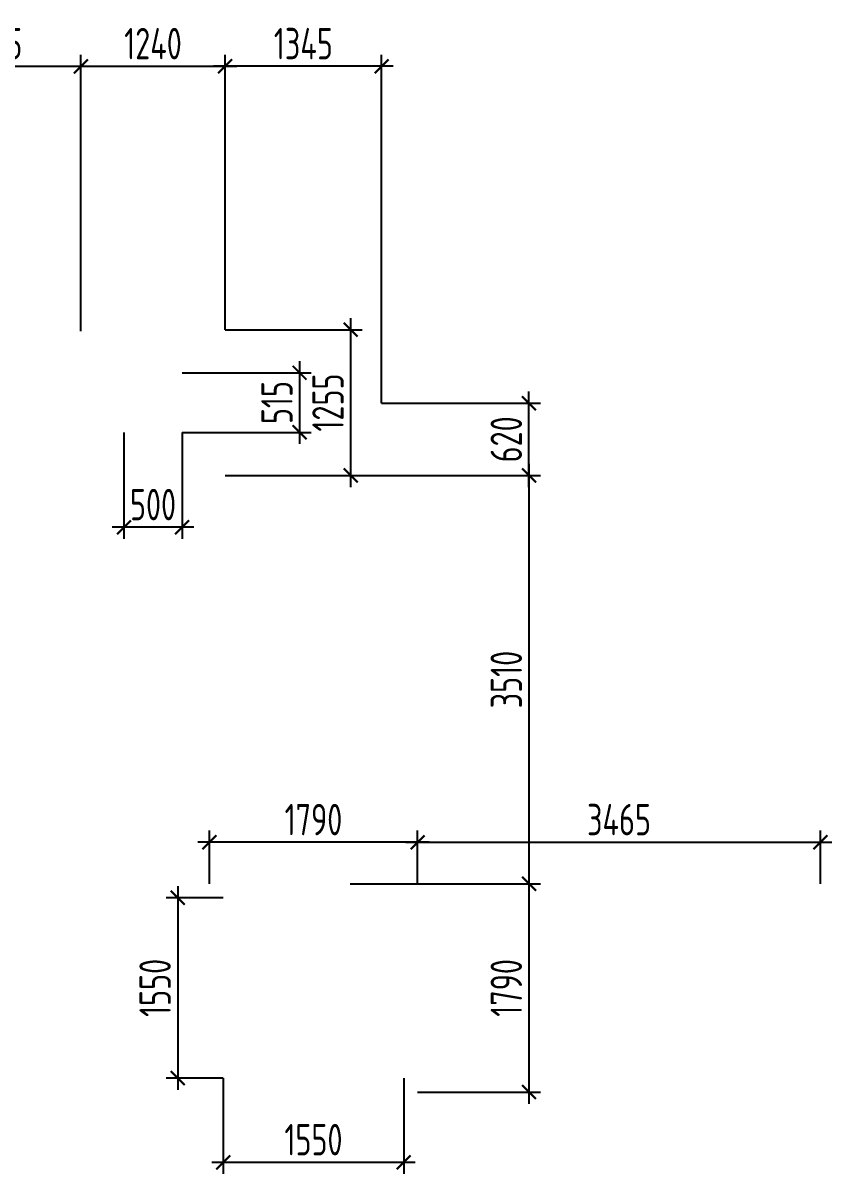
# Model space of a CAD drawing. Header units: millimetres. Extents: x -350007 to 536090, y -888 to 198380.
# Drawn here: x 475358 to 482314, y 102665 to 112560 of the extents above; entities that cross this region are included whole.
import ezdxf

# ---------------------------------------------------------------- set-up
doc = ezdxf.new("R2010")
doc.units = ezdxf.units.MM
doc.layers.add('АР_Размеры нов.', color=15, linetype='Continuous', lineweight=0)
doc.styles.add('ISOCPEUR', font='isocpeur.ttf', dxfattribs={"width": 0.7})
doc.dimstyles.new('R_100', dxfattribs={"dimtxt": 270, "dimasz": 120, "dimexe": 100, "dimexo": 0, "dimgap": 60, "dimtad": 1, "dimdec": 0, "dimrnd": 5, "dimzin": 0, "dimdsep": 46, "dimtxsty": 'ISOCPEUR', "dimblk": 'ARCHTICK', "dimcen": 0, "dimdle": 100, "dimclrd": 256, "dimclre": 256, "dimclrt": 256, "dimadec": 0, "dimazin": 0, "dimtfac": 2, "dimtdec": 0, "dimtofl": 0, "dimtmove": 1, "dimatfit": 3, "dimfxl": 1, "dimtvp": 3, "dimtolj": 1, "dimtzin": 0, "dimarcsym": 0})

# ---------------------------------------------------------------- blocks, each defined once
blk = doc.blocks.new('_ArchTick')
at = {"color": 0, "linetype": 'ByBlock', "const_width": 0.15}
blk.add_lwpolyline([(-0.5, -0.5), (0.5, 0.5)], dxfattribs=at)
blk = doc.blocks.new('*D3222')
at = {"layer": 'Defpoints', "color": 0, "transparency": 16777216}
for p in [(475855.7, 112187.6), (475855.7, 109909.3), (474348.3, 109770.3)]:
    blk.add_point(p, dxfattribs=at)
at = {"layer": 'АР_Размеры нов.', "lineweight": -2, "transparency": 16777216}
for p, q in [((474348.3, 109770.3), (474348.3, 112287.6)), ((475855.7, 109909.3), (475855.7, 112287.6)), ((474248.3, 112187.6), (475955.7, 112187.6))]:
    blk.add_line(p, q, dxfattribs=at)
at = {"layer": 'АР_Размеры нов.', "lineweight": -2, "transparency": 16777216, "xscale": 120, "yscale": 120, "zscale": 120, "rotation": 180}
blk.add_blockref('_ArchTick', (474348.3, 112187.6), dxfattribs=at)
at = {"layer": 'АР_Размеры нов.', "lineweight": -2, "transparency": 16777216, "xscale": 120, "yscale": 120, "zscale": 120}
blk.add_blockref('_ArchTick', (475855.7, 112187.6), dxfattribs=at)
at = {"layer": 'АР_Размеры нов.', "transparency": 16777216, "insert": (475102, 112382.6), "char_height": 270, "attachment_point": 5, "style": 'ISOCPEUR'}
blk.add_mtext('\\A1;1505', dxfattribs=at)
blk = doc.blocks.new('*D3223')
at = {"layer": 'Defpoints', "color": 0, "transparency": 16777216}
for p in [(477095.7, 112187.6), (475855.7, 109909.3), (477095.7, 109923.2)]:
    blk.add_point(p, dxfattribs=at)
at = {"layer": 'АР_Размеры нов.', "lineweight": -2, "transparency": 16777216}
for p, q in [((475855.7, 109909.3), (475855.7, 112287.6)), ((477095.7, 109923.2), (477095.7, 112287.6)), ((475755.7, 112187.6), (477195.7, 112187.6))]:
    blk.add_line(p, q, dxfattribs=at)
at = {"layer": 'АР_Размеры нов.', "lineweight": -2, "transparency": 16777216, "xscale": 120, "yscale": 120, "zscale": 120, "rotation": 180}
blk.add_blockref('_ArchTick', (475855.7, 112187.6), dxfattribs=at)
at = {"layer": 'АР_Размеры нов.', "lineweight": -2, "transparency": 16777216, "xscale": 120, "yscale": 120, "zscale": 120}
blk.add_blockref('_ArchTick', (477095.7, 112187.6), dxfattribs=at)
at = {"layer": 'АР_Размеры нов.', "transparency": 16777216, "insert": (476475.7, 112382.6), "char_height": 270, "attachment_point": 5, "style": 'ISOCPEUR'}
blk.add_mtext('\\A1;1240', dxfattribs=at)
blk = doc.blocks.new('*D3225')
at = {"layer": 'Defpoints', "color": 0, "transparency": 16777216}
for p in [(482214.1, 105516.3), (478751.1, 105160), (482214.1, 105160)]:
    blk.add_point(p, dxfattribs=at)
at = {"layer": 'АР_Размеры нов.', "lineweight": -2, "transparency": 16777216}
for p, q in [((478751.1, 105160), (478751.1, 105616.3)), ((482214.1, 105160), (482214.1, 105616.3)), ((478651.1, 105516.3), (482314.1, 105516.3))]:
    blk.add_line(p, q, dxfattribs=at)
at = {"layer": 'АР_Размеры нов.', "lineweight": -2, "transparency": 16777216, "xscale": 120, "yscale": 120, "zscale": 120, "rotation": 180}
blk.add_blockref('_ArchTick', (478751.1, 105516.3), dxfattribs=at)
at = {"layer": 'АР_Размеры нов.', "lineweight": -2, "transparency": 16777216, "xscale": 120, "yscale": 120, "zscale": 120}
blk.add_blockref('_ArchTick', (482214.1, 105516.3), dxfattribs=at)
at = {"layer": 'АР_Размеры нов.', "transparency": 16777216, "insert": (480482.6, 105711.3), "char_height": 270, "attachment_point": 5, "style": 'ISOCPEUR'}
blk.add_mtext('\\A1;3465', dxfattribs=at)
blk = doc.blocks.new('*D3226')
at = {"layer": 'Defpoints', "color": 0, "transparency": 16777216}
for p in [(476960.1, 105516.3), (476960.1, 105160), (478751.1, 105160)]:
    blk.add_point(p, dxfattribs=at)
at = {"layer": 'АР_Размеры нов.', "lineweight": -2, "transparency": 16777216}
for p, q in [((476960.1, 105160), (476960.1, 105616.3)), ((478751.1, 105160), (478751.1, 105616.3)), ((478851.1, 105516.3), (476860.1, 105516.3))]:
    blk.add_line(p, q, dxfattribs=at)
at = {"layer": 'АР_Размеры нов.', "lineweight": -2, "transparency": 16777216, "xscale": 120, "yscale": 120, "zscale": 120, "rotation": 180}
blk.add_blockref('_ArchTick', (476960.1, 105516.3), dxfattribs=at)
at = {"layer": 'АР_Размеры нов.', "lineweight": -2, "transparency": 16777216, "xscale": 120, "yscale": 120, "zscale": 120}
blk.add_blockref('_ArchTick', (478751.1, 105516.3), dxfattribs=at)
at = {"layer": 'АР_Размеры нов.', "transparency": 16777216, "insert": (477855.6, 105711.3), "char_height": 270, "attachment_point": 5, "style": 'ISOCPEUR'}
blk.add_mtext('\\A1;1790', dxfattribs=at)
blk = doc.blocks.new('*D3227')
at = {"layer": 'Defpoints', "color": 0, "transparency": 16777216}
for p in [(478751.1, 105160), (478751.1, 103369), (479708.7, 103369)]:
    blk.add_point(p, dxfattribs=at)
at = {"layer": 'АР_Размеры нов.', "lineweight": -2, "transparency": 16777216}
for p, q in [((479708.7, 105260), (479708.7, 103269)), ((478751.1, 105160), (479808.7, 105160)), ((478751.1, 103369), (479808.7, 103369))]:
    blk.add_line(p, q, dxfattribs=at)
at = {"layer": 'АР_Размеры нов.', "lineweight": -2, "transparency": 16777216, "xscale": 120, "yscale": 120, "zscale": 120}
for p, rotation in [((479708.7, 105160), 90), ((479708.7, 103369), 270)]:
    blk.add_blockref('_ArchTick', p, dxfattribs=dict(at, rotation=rotation))
at = {"layer": 'АР_Размеры нов.', "transparency": 16777216, "insert": (479513.7, 104264.5), "char_height": 270, "attachment_point": 5, "rotation": 90, "style": 'ISOCPEUR'}
blk.add_mtext('\\A1;1790', dxfattribs=at)
blk = doc.blocks.new('*D3363')
at = {"layer": 'Defpoints', "color": 0, "transparency": 16777216}
for p in [(477080.1, 103489), (478631.1, 103489), (477080.1, 102764.6)]:
    blk.add_point(p, dxfattribs=at)
at = {"layer": 'АР_Размеры нов.', "lineweight": -2, "transparency": 16777216}
for p, q in [((477080.1, 103489), (477080.1, 102664.6)), ((478631.1, 103489), (478631.1, 102664.6)), ((478731.1, 102764.6), (476980.1, 102764.6))]:
    blk.add_line(p, q, dxfattribs=at)
at = {"layer": 'АР_Размеры нов.', "lineweight": -2, "transparency": 16777216, "xscale": 120, "yscale": 120, "zscale": 120, "rotation": 180}
blk.add_blockref('_ArchTick', (477080.1, 102764.6), dxfattribs=at)
at = {"layer": 'АР_Размеры нов.', "lineweight": -2, "transparency": 16777216, "xscale": 120, "yscale": 120, "zscale": 120}
blk.add_blockref('_ArchTick', (478631.1, 102764.6), dxfattribs=at)
at = {"layer": 'АР_Размеры нов.', "transparency": 16777216, "insert": (477855.6, 102959.6), "char_height": 270, "attachment_point": 5, "style": 'ISOCPEUR'}
blk.add_mtext('\\A1;1550', dxfattribs=at)
blk = doc.blocks.new('*D3364')
at = {"layer": 'Defpoints', "color": 0, "transparency": 16777216}
for p in [(477080.1, 105040), (476688.7, 103489), (477080.1, 103489)]:
    blk.add_point(p, dxfattribs=at)
at = {"layer": 'АР_Размеры нов.', "lineweight": -2, "transparency": 16777216}
for p, q in [((476688.7, 105140), (476688.7, 103389)), ((477080.1, 105040), (476588.7, 105040)), ((477080.1, 103489), (476588.7, 103489))]:
    blk.add_line(p, q, dxfattribs=at)
at = {"layer": 'АР_Размеры нов.', "lineweight": -2, "transparency": 16777216, "xscale": 120, "yscale": 120, "zscale": 120}
for p, rotation in [((476688.7, 105040), 90), ((476688.7, 103489), 270)]:
    blk.add_blockref('_ArchTick', p, dxfattribs=dict(at, rotation=rotation))
at = {"layer": 'АР_Размеры нов.', "transparency": 16777216, "insert": (476493.7, 104264.5), "char_height": 270, "attachment_point": 5, "rotation": 90, "style": 'ISOCPEUR'}
blk.add_mtext('\\A1;1550', dxfattribs=at)
blk = doc.blocks.new('*D3373')
at = {"layer": 'Defpoints', "color": 0, "transparency": 16777216}
for p in [(476225.7, 109040.5), (476725.7, 109040.5), (476225.7, 108224.6)]:
    blk.add_point(p, dxfattribs=at)
at = {"layer": 'АР_Размеры нов.', "lineweight": -2, "transparency": 16777216}
for p, q in [((476225.7, 109040.5), (476225.7, 108124.6)), ((476725.7, 109040.5), (476725.7, 108124.6)), ((476825.7, 108224.6), (476125.7, 108224.6))]:
    blk.add_line(p, q, dxfattribs=at)
at = {"layer": 'АР_Размеры нов.', "lineweight": -2, "transparency": 16777216, "xscale": 120, "yscale": 120, "zscale": 120, "rotation": 180}
blk.add_blockref('_ArchTick', (476225.7, 108224.6), dxfattribs=at)
at = {"layer": 'АР_Размеры нов.', "lineweight": -2, "transparency": 16777216, "xscale": 120, "yscale": 120, "zscale": 120}
blk.add_blockref('_ArchTick', (476725.7, 108224.6), dxfattribs=at)
at = {"layer": 'АР_Размеры нов.', "transparency": 16777216, "insert": (476475.7, 108419.6), "char_height": 270, "attachment_point": 5, "style": 'ISOCPEUR'}
blk.add_mtext('\\A1;500', dxfattribs=at)
blk = doc.blocks.new('*D3376')
at = {"layer": 'Defpoints', "color": 0, "transparency": 16777216}
for p in [(477095.7, 109923.2), (477095.7, 108670.5), (478175.3, 108670.5)]:
    blk.add_point(p, dxfattribs=at)
at = {"layer": 'АР_Размеры нов.', "lineweight": -2, "transparency": 16777216}
for p, q in [((478175.3, 110023.2), (478175.3, 108570.5)), ((477095.7, 109923.2), (478275.3, 109923.2)), ((477095.7, 108670.5), (478275.3, 108670.5))]:
    blk.add_line(p, q, dxfattribs=at)
at = {"layer": 'АР_Размеры нов.', "lineweight": -2, "transparency": 16777216, "xscale": 120, "yscale": 120, "zscale": 120}
for p, rotation in [((478175.3, 109923.2), 90), ((478175.3, 108670.5), 270)]:
    blk.add_blockref('_ArchTick', p, dxfattribs=dict(at, rotation=rotation))
at = {"layer": 'АР_Размеры нов.', "transparency": 16777216, "insert": (477980.3, 109296.9), "char_height": 270, "attachment_point": 5, "rotation": 90, "style": 'ISOCPEUR'}
blk.add_mtext('\\A1;1255', dxfattribs=at)
blk = doc.blocks.new('*D3377')
at = {"layer": 'Defpoints', "color": 0, "transparency": 16777216}
for p in [(477095.7, 108670.5), (478169.6, 105160), (479708.7, 105160)]:
    blk.add_point(p, dxfattribs=at)
at = {"layer": 'АР_Размеры нов.', "lineweight": -2, "transparency": 16777216}
for p, q in [((479708.7, 108770.5), (479708.7, 105060)), ((477095.7, 108670.5), (479808.7, 108670.5)), ((478169.6, 105160), (479808.7, 105160))]:
    blk.add_line(p, q, dxfattribs=at)
at = {"layer": 'АР_Размеры нов.', "lineweight": -2, "transparency": 16777216, "xscale": 120, "yscale": 120, "zscale": 120}
for p, rotation in [((479708.7, 108670.5), 90), ((479708.7, 105160), 270)]:
    blk.add_blockref('_ArchTick', p, dxfattribs=dict(at, rotation=rotation))
at = {"layer": 'АР_Размеры нов.', "transparency": 16777216, "insert": (479513.7, 106915.2), "char_height": 270, "attachment_point": 5, "rotation": 90, "style": 'ISOCPEUR'}
blk.add_mtext('\\A1;3510', dxfattribs=at)
blk = doc.blocks.new('*D3378')
at = {"layer": 'Defpoints', "color": 0, "transparency": 16777216}
for p in [(476725.7, 109553.2), (476725.7, 109040.5), (477735.9, 109040.5)]:
    blk.add_point(p, dxfattribs=at)
at = {"layer": 'АР_Размеры нов.', "lineweight": -2, "transparency": 16777216}
for p, q in [((477735.9, 109653.2), (477735.9, 108940.5)), ((476725.7, 109553.2), (477835.9, 109553.2)), ((476725.7, 109040.5), (477835.9, 109040.5))]:
    blk.add_line(p, q, dxfattribs=at)
at = {"layer": 'АР_Размеры нов.', "lineweight": -2, "transparency": 16777216, "xscale": 120, "yscale": 120, "zscale": 120}
for p, rotation in [((477735.9, 109553.2), 90), ((477735.9, 109040.5), 270)]:
    blk.add_blockref('_ArchTick', p, dxfattribs=dict(at, rotation=rotation))
at = {"layer": 'АР_Размеры нов.', "transparency": 16777216, "insert": (477540.9, 109296.9), "char_height": 270, "attachment_point": 5, "rotation": 90, "style": 'ISOCPEUR'}
blk.add_mtext('\\A1;515', dxfattribs=at)
blk = doc.blocks.new('*D4202')
at = {"layer": 'Defpoints', "color": 0, "transparency": 16777216}
for p in [(477095.7, 112187.6), (477095.7, 109923.2), (478441.4, 109290.5)]:
    blk.add_point(p, dxfattribs=at)
at = {"layer": 'АР_Размеры нов.', "lineweight": -2, "transparency": 16777216}
for p, q in [((477095.7, 109923.2), (477095.7, 112287.6)), ((478441.4, 109290.5), (478441.4, 112287.6)), ((478541.4, 112187.6), (476995.7, 112187.6))]:
    blk.add_line(p, q, dxfattribs=at)
at = {"layer": 'АР_Размеры нов.', "lineweight": -2, "transparency": 16777216, "xscale": 120, "yscale": 120, "zscale": 120, "rotation": 180}
blk.add_blockref('_ArchTick', (477095.7, 112187.6), dxfattribs=at)
at = {"layer": 'АР_Размеры нов.', "lineweight": -2, "transparency": 16777216, "xscale": 120, "yscale": 120, "zscale": 120}
blk.add_blockref('_ArchTick', (478441.4, 112187.6), dxfattribs=at)
at = {"layer": 'АР_Размеры нов.', "transparency": 16777216, "insert": (477768.5, 112382.6), "char_height": 270, "attachment_point": 5, "style": 'ISOCPEUR'}
blk.add_mtext('\\A1;1345', dxfattribs=at)
blk = doc.blocks.new('*D4203')
at = {"layer": 'Defpoints', "color": 0, "transparency": 16777216}
for p in [(478441.4, 109290.5), (479708.7, 109290.5), (477095.7, 108670.5)]:
    blk.add_point(p, dxfattribs=at)
at = {"layer": 'АР_Размеры нов.', "lineweight": -2, "transparency": 16777216}
for p, q in [((479708.7, 108570.5), (479708.7, 109390.5)), ((478441.4, 109290.5), (479808.7, 109290.5)), ((477095.7, 108670.5), (479808.7, 108670.5))]:
    blk.add_line(p, q, dxfattribs=at)
at = {"layer": 'АР_Размеры нов.', "lineweight": -2, "transparency": 16777216, "xscale": 120, "yscale": 120, "zscale": 120}
for p, rotation in [((479708.7, 109290.5), 90), ((479708.7, 108670.5), 270)]:
    blk.add_blockref('_ArchTick', p, dxfattribs=dict(at, rotation=rotation))
at = {"layer": 'АР_Размеры нов.', "transparency": 16777216, "insert": (479513.7, 108980.5), "char_height": 270, "attachment_point": 5, "rotation": 90, "style": 'ISOCPEUR'}
blk.add_mtext('\\A1;620', dxfattribs=at)

msp = doc.modelspace()

# ---------------------------------------------------------------- dimensions: what is measured, and where the dimension line sits
at = {"layer": 'АР_Размеры нов.'}
for base, p1, p2, picture, middle in [((475855.7, 112187.6), (474348.3, 109770.3), (475855.7, 109909.3), '*D3222', (475102, 112382.6)), ((477095.7, 112187.6), (475855.7, 109909.3), (477095.7, 109923.2), '*D3223', (476475.7, 112382.6)), ((477095.7, 112187.6), (478441.4, 109290.5), (477095.7, 109923.2), '*D4202', (477768.5, 112382.6)), ((476960.1, 105516.3), (478751.1, 105160), (476960.1, 105160), '*D3226', (477855.6, 105711.3)), ((482214.1, 105516.3), (478751.1, 105160), (482214.1, 105160), '*D3225', (480482.6, 105711.3)), ((477080.1, 102764.6), (478631.1, 103489), (477080.1, 103489), '*D3363', (477855.6, 102959.6))]:
    dim = msp.add_linear_dim(base=base, p1=p1, p2=p2, dimstyle='R_100', override={"dimpost": '\\X'}, dxfattribs=at)
    dim.commit()
    dim.dimension.update_dxf_attribs({"geometry": picture, "text_midpoint": middle})
for base, p1, p2, picture, middle in [((478175.3, 108670.5), (477095.7, 109923.2), (477095.7, 108670.5), '*D3376', (477980.3, 109296.9)), ((477735.9, 109040.5), (476725.7, 109553.2), (476725.7, 109040.5), '*D3378', (477540.9, 109296.9)), ((479708.7, 109290.5), (477095.7, 108670.5), (478441.4, 109290.5), '*D4203', (479513.7, 108980.5)), ((479708.6916, 105159.9908), (477095.6887, 108670.4831), (478169.5512, 105159.9908), '*D3377', (479513.6916, 106915.237)), ((479708.7, 103369), (478751.1, 105160), (478751.1, 103369), '*D3227', (479513.7, 104264.5)), ((476688.7, 103489), (477080.1, 105040), (477080.1, 103489), '*D3364', (476493.7, 104264.5))]:
    dim = msp.add_linear_dim(base=base, p1=p1, p2=p2, angle=90, dimstyle='R_100', override={"dimpost": '\\X'}, dxfattribs=at)
    dim.commit()
    dim.dimension.update_dxf_attribs({"geometry": picture, "text_midpoint": middle})
dim = msp.add_linear_dim(base=(476225.7, 108224.6), p1=(476725.7, 109040.5), p2=(476225.7, 109040.5), dimstyle='R_100', override={"dimpost": '\\X'}, dxfattribs=at)
dim.commit()
dim.dimension.update_dxf_attribs({"geometry": '*D3373', "text_midpoint": (476475.7, 108224.6), "dimtype": 160})

doc.saveas('drawing.dxf')
